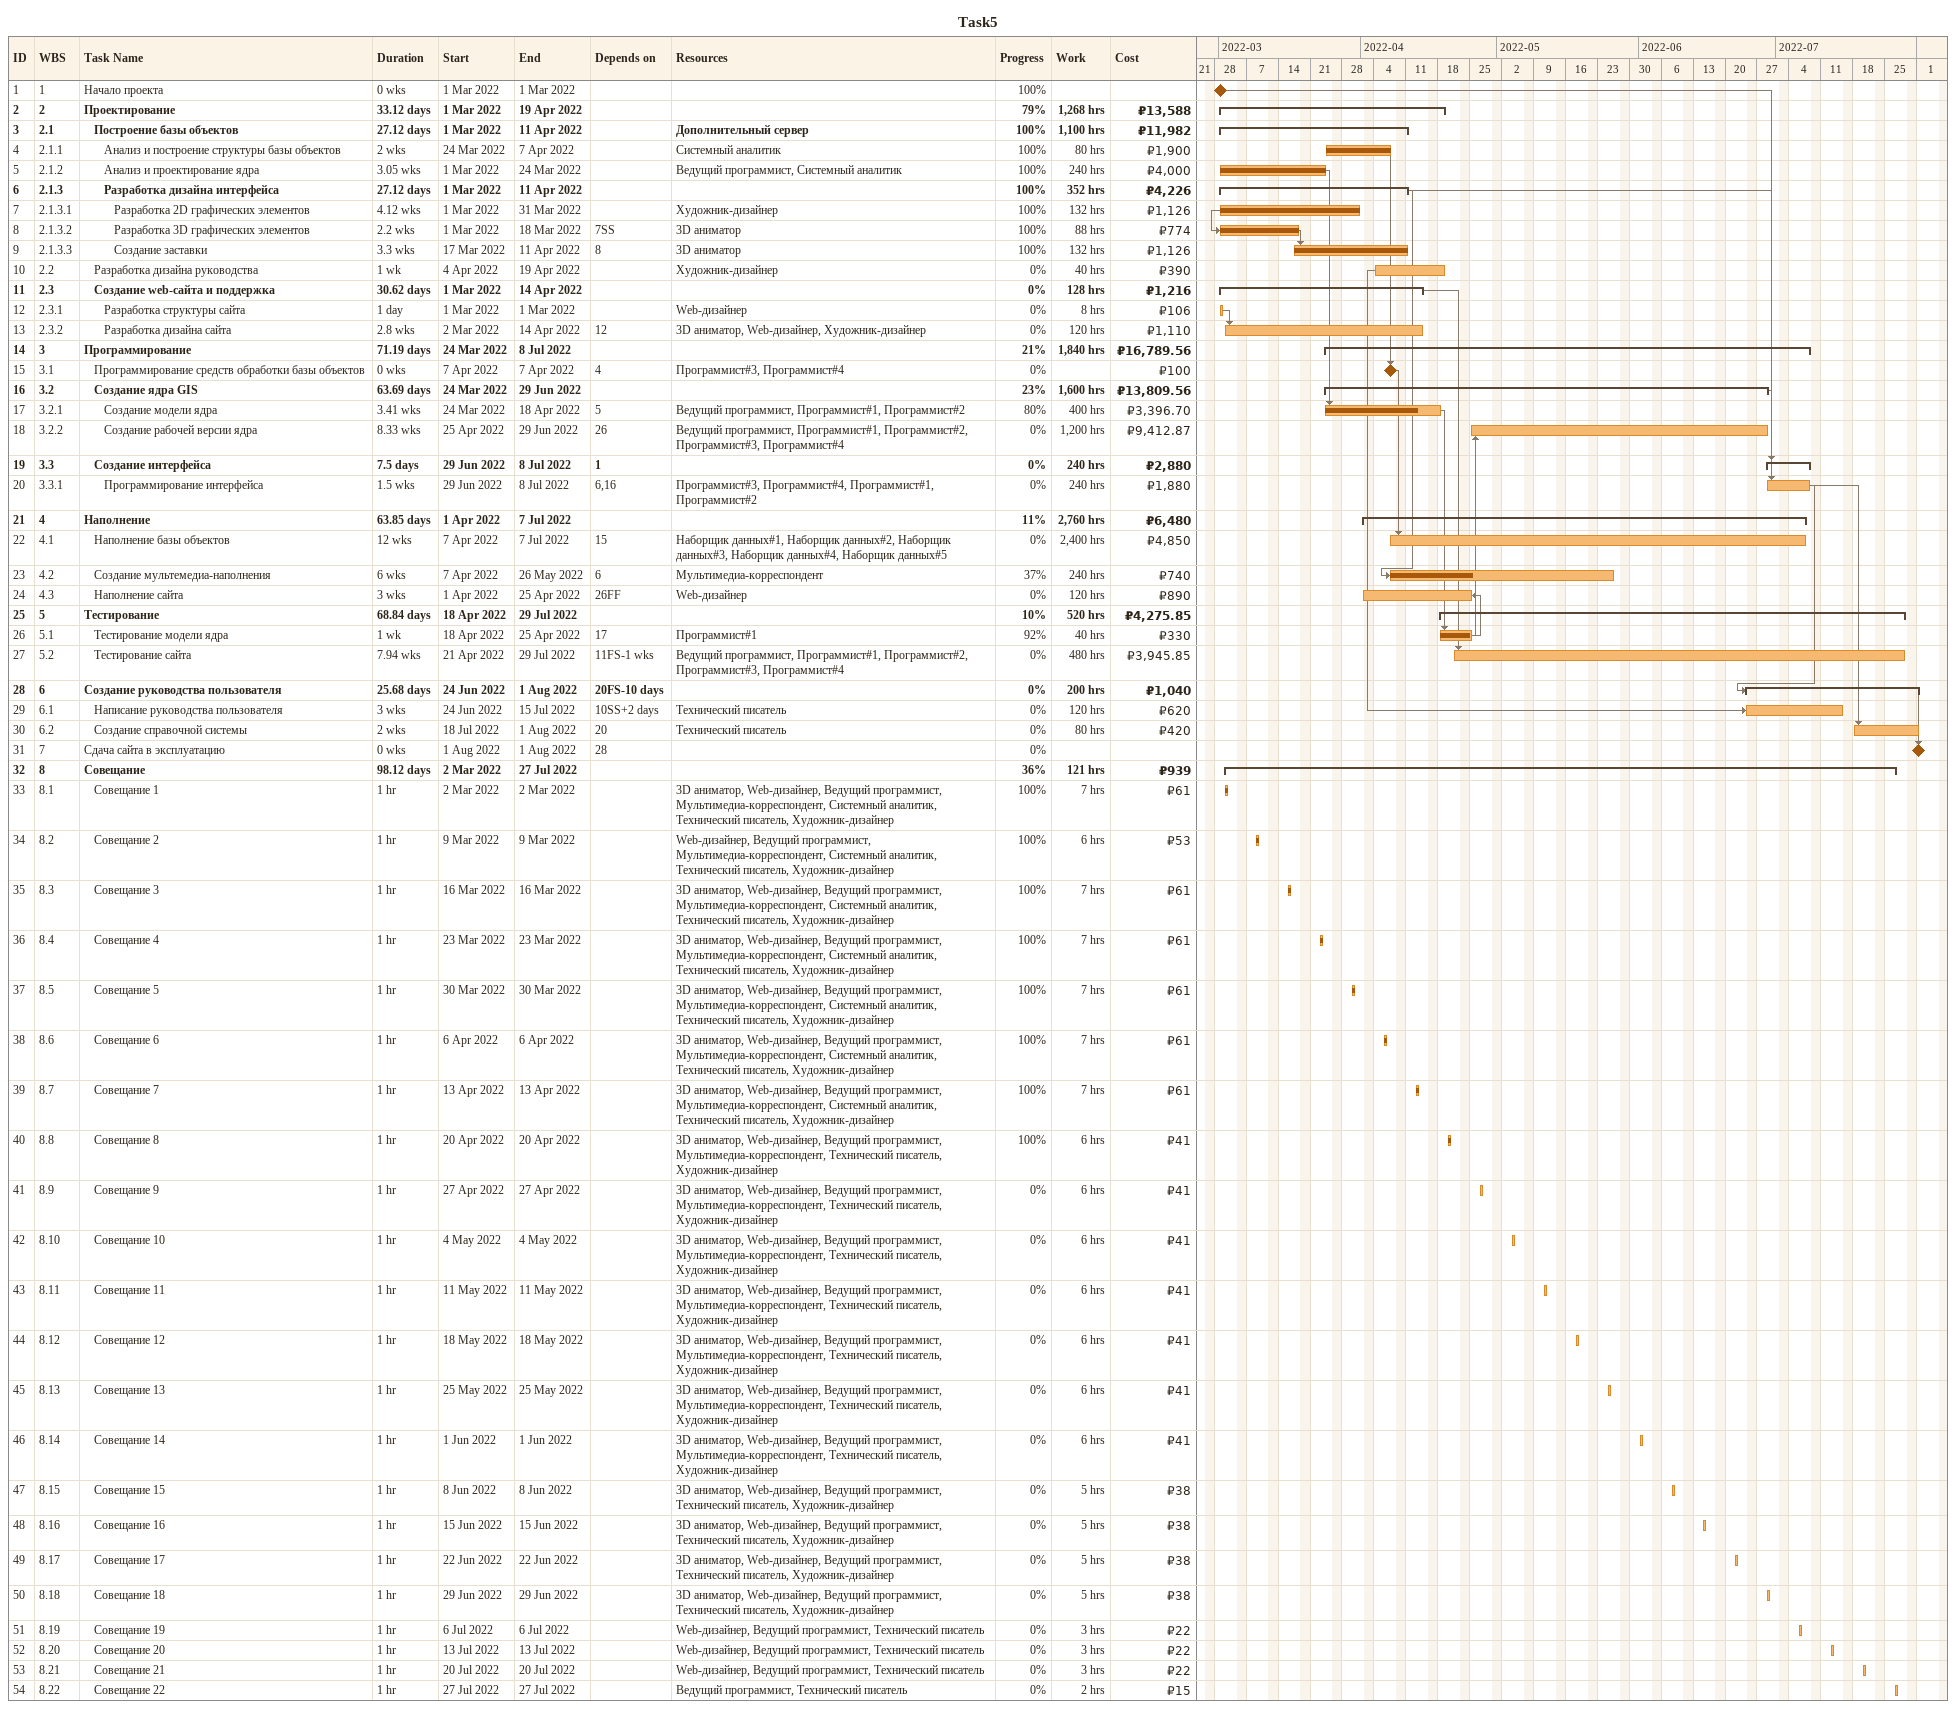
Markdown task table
Task5

| ID | WBS | Task | Duration | Start | Finish | Predecessors | Resources | % complete | Work (h) | Cost (₽) |
|---|---|---|---|---|---|---|---|---|---|---|
| 1 | 1 | Начало проекта | 0w | 2022-03-01 | 2022-03-01 |  |  | 100 |  |  |
| 2 | 2 | **Проектирование** | 33.12d | 2022-03-01 | 2022-04-19 |  |  | 79 | 1268 | 13588 |
| 3 | 2.1 | **Построение базы объектов** | 27.12d | 2022-03-01 | 2022-04-11 |  | Дополнительный сервер | 100 | 1100 | 11982 |
| 4 | 2.1.1 | Анализ и построение структуры базы объектов | 2w | 2022-03-24 | 2022-04-07 |  | Системный аналитик | 100 | 80 | 1900 |
| 5 | 2.1.2 | Анализ и проектирование ядра | 3.05w | 2022-03-01 | 2022-03-24 |  | Ведущий программист, Системный аналитик | 100 | 240 | 4000 |
| 6 | 2.1.3 | **Разработка дизайна интерфейса** | 27.12d | 2022-03-01 | 2022-04-11 |  |  | 100 | 352 | 4226 |
| 7 | 2.1.3.1 | Разработка 2D графических элементов | 4.12w | 2022-03-01 | 2022-03-31 |  | Художник-дизайнер | 100 | 132 | 1126 |
| 8 | 2.1.3.2 | Разработка 3D графических элементов | 2.2w | 2022-03-01 | 2022-03-18 | 7SS | 3D аниматор | 100 | 88 | 774 |
| 9 | 2.1.3.3 | Создание заставки | 3.3w | 2022-03-17 | 2022-04-11 | 8 | 3D аниматор | 100 | 132 | 1126 |
| 10 | 2.2 | Разработка дизайна руководства | 1w | 2022-04-04 | 2022-04-19 |  | Художник-дизайнер | 0 | 40 | 390 |
| 11 | 2.3 | **Создание web-сайта и поддержка** | 30.62d | 2022-03-01 | 2022-04-14 |  |  | 0 | 128 | 1216 |
| 12 | 2.3.1 | Разработка структуры сайта | 1d | 2022-03-01 | 2022-03-01 |  | Web-дизайнер | 0 | 8 | 106 |
| 13 | 2.3.2 | Разработка дизайна сайта | 2.8w | 2022-03-02 | 2022-04-14 | 12 | 3D аниматор, Web-дизайнер, Художник-дизайнер | 0 | 120 | 1110 |
| 14 | 3 | **Программирование** | 71.19d | 2022-03-24 | 2022-07-08 |  |  | 21 | 1840 | 16789.56 |
| 15 | 3.1 | Программирование средств обработки базы объектов | 0w | 2022-04-07 | 2022-04-07 | 4 | Программист#3, Программист#4 | 0 |  | 100 |
| 16 | 3.2 | **Создание ядра GIS** | 63.69d | 2022-03-24 | 2022-06-29 |  |  | 23 | 1600 | 13809.56 |
| 17 | 3.2.1 | Создание модели ядра | 3.41w | 2022-03-24 | 2022-04-18 | 5 | Ведущий программист, Программист#1, Программист#2 | 80 | 400 | 3396.70 |
| 18 | 3.2.2 | Создание рабочей версии ядра | 8.33w | 2022-04-25 | 2022-06-29 | 26 | Ведущий программист, Программист#1, Программист#2, Программист#3, Программист#4 | 0 | 1200 | 9412.87 |
| 19 | 3.3 | **Создание интерфейса** | 7.5d | 2022-06-29 | 2022-07-08 | 1 |  | 0 | 240 | 2880 |
| 20 | 3.3.1 | Программирование интерфейса | 1.5w | 2022-06-29 | 2022-07-08 | 6, 16 | Программист#3, Программист#4, Программист#1, Программист#2 | 0 | 240 | 1880 |
| 21 | 4 | **Наполнение** | 63.85d | 2022-04-01 | 2022-07-07 |  |  | 11 | 2760 | 6480 |
| 22 | 4.1 | Наполнение базы объектов | 12w | 2022-04-07 | 2022-07-07 | 15 | Наборщик данных#1, Наборщик данных#2, Наборщик данных#3, Наборщик данных#4, Наборщик данных#5 | 0 | 2400 | 4850 |
| 23 | 4.2 | Создание мультемедиа-наполнения | 6w | 2022-04-07 | 2022-05-26 | 6 | Мультимедиа-корреспондент | 37 | 240 | 740 |
| 24 | 4.3 | Наполнение сайта | 3w | 2022-04-01 | 2022-04-25 | 26FF | Web-дизайнер | 0 | 120 | 890 |
| 25 | 5 | **Тестирование** | 68.84d | 2022-04-18 | 2022-07-29 |  |  | 10 | 520 | 4275.85 |
| 26 | 5.1 | Тестирование модели ядра | 1w | 2022-04-18 | 2022-04-25 | 17 | Программист#1 | 92 | 40 | 330 |
| 27 | 5.2 | Тестирование сайта | 7.94w | 2022-04-21 | 2022-07-29 | 11FS-1w | Ведущий программист, Программист#1, Программист#2, Программист#3, Программист#4 | 0 | 480 | 3945.85 |
| 28 | 6 | **Создание руководства пользователя** | 25.68d | 2022-06-24 | 2022-08-01 | 20FS-10d |  | 0 | 200 | 1040 |
| 29 | 6.1 | Написание руководства пользователя | 3w | 2022-06-24 | 2022-07-15 | 10SS+2d | Технический писатель | 0 | 120 | 620 |
| 30 | 6.2 | Создание справочной системы | 2w | 2022-07-18 | 2022-08-01 | 20 | Технический писатель | 0 | 80 | 420 |
| 31 | 7 | Сдача сайта в эксплуатацию | 0w | 2022-08-01 | 2022-08-01 | 28 |  | 0 |  |  |
| 32 | 8 | **Совещание** | 98.12d | 2022-03-02 | 2022-07-27 |  |  | 36 | 121 | 939 |
| 33 | 8.1 | Совещание 1 | 1h | 2022-03-02 | 2022-03-02 |  | 3D аниматор, Web-дизайнер, Ведущий программист, Мультимедиа-корреспондент, Системный аналитик, Технический писатель, Художник-дизайнер | 100 | 7 | 61 |
| 34 | 8.2 | Совещание 2 | 1h | 2022-03-09 | 2022-03-09 |  | Web-дизайнер, Ведущий программист, Мультимедиа-корреспондент, Системный аналитик, Технический писатель, Художник-дизайнер | 100 | 6 | 53 |
| 35 | 8.3 | Совещание 3 | 1h | 2022-03-16 | 2022-03-16 |  | 3D аниматор, Web-дизайнер, Ведущий программист, Мультимедиа-корреспондент, Системный аналитик, Технический писатель, Художник-дизайнер | 100 | 7 | 61 |
| 36 | 8.4 | Совещание 4 | 1h | 2022-03-23 | 2022-03-23 |  | 3D аниматор, Web-дизайнер, Ведущий программист, Мультимедиа-корреспондент, Системный аналитик, Технический писатель, Художник-дизайнер | 100 | 7 | 61 |
| 37 | 8.5 | Совещание 5 | 1h | 2022-03-30 | 2022-03-30 |  | 3D аниматор, Web-дизайнер, Ведущий программист, Мультимедиа-корреспондент, Системный аналитик, Технический писатель, Художник-дизайнер | 100 | 7 | 61 |
| 38 | 8.6 | Совещание 6 | 1h | 2022-04-06 | 2022-04-06 |  | 3D аниматор, Web-дизайнер, Ведущий программист, Мультимедиа-корреспондент, Системный аналитик, Технический писатель, Художник-дизайнер | 100 | 7 | 61 |
| 39 | 8.7 | Совещание 7 | 1h | 2022-04-13 | 2022-04-13 |  | 3D аниматор, Web-дизайнер, Ведущий программист, Мультимедиа-корреспондент, Системный аналитик, Технический писатель, Художник-дизайнер | 100 | 7 | 61 |
| 40 | 8.8 | Совещание 8 | 1h | 2022-04-20 | 2022-04-20 |  | 3D аниматор, Web-дизайнер, Ведущий программист, Мультимедиа-корреспондент, Технический писатель, Художник-дизайнер | 100 | 6 | 41 |
| 41 | 8.9 | Совещание 9 | 1h | 2022-04-27 | 2022-04-27 |  | 3D аниматор, Web-дизайнер, Ведущий программист, Мультимедиа-корреспондент, Технический писатель, Художник-дизайнер | 0 | 6 | 41 |
| 42 | 8.10 | Совещание 10 | 1h | 2022-05-04 | 2022-05-04 |  | 3D аниматор, Web-дизайнер, Ведущий программист, Мультимедиа-корреспондент, Технический писатель, Художник-дизайнер | 0 | 6 | 41 |
| 43 | 8.11 | Совещание 11 | 1h | 2022-05-11 | 2022-05-11 |  | 3D аниматор, Web-дизайнер, Ведущий программист, Мультимедиа-корреспондент, Технический писатель, Художник-дизайнер | 0 | 6 | 41 |
| 44 | 8.12 | Совещание 12 | 1h | 2022-05-18 | 2022-05-18 |  | 3D аниматор, Web-дизайнер, Ведущий программист, Мультимедиа-корреспондент, Технический писатель, Художник-дизайнер | 0 | 6 | 41 |
| 45 | 8.13 | Совещание 13 | 1h | 2022-05-25 | 2022-05-25 |  | 3D аниматор, Web-дизайнер, Ведущий программист, Мультимедиа-корреспондент, Технический писатель, Художник-дизайнер | 0 | 6 | 41 |
| 46 | 8.14 | Совещание 14 | 1h | 2022-06-01 | 2022-06-01 |  | 3D аниматор, Web-дизайнер, Ведущий программист, Мультимедиа-корреспондент, Технический писатель, Художник-дизайнер | 0 | 6 | 41 |
| 47 | 8.15 | Совещание 15 | 1h | 2022-06-08 | 2022-06-08 |  | 3D аниматор, Web-дизайнер, Ведущий программист, Технический писатель, Художник-дизайнер | 0 | 5 | 38 |
| 48 | 8.16 | Совещание 16 | 1h | 2022-06-15 | 2022-06-15 |  | 3D аниматор, Web-дизайнер, Ведущий программист, Технический писатель, Художник-дизайнер | 0 | 5 | 38 |
| 49 | 8.17 | Совещание 17 | 1h | 2022-06-22 | 2022-06-22 |  | 3D аниматор, Web-дизайнер, Ведущий программист, Технический писатель, Художник-дизайнер | 0 | 5 | 38 |
| 50 | 8.18 | Совещание 18 | 1h | 2022-06-29 | 2022-06-29 |  | 3D аниматор, Web-дизайнер, Ведущий программист, Технический писатель, Художник-дизайнер | 0 | 5 | 38 |
| 51 | 8.19 | Совещание 19 | 1h | 2022-07-06 | 2022-07-06 |  | Web-дизайнер, Ведущий программист, Технический писатель | 0 | 3 | 22 |
| 52 | 8.20 | Совещание 20 | 1h | 2022-07-13 | 2022-07-13 |  | Web-дизайнер, Ведущий программист, Технический писатель | 0 | 3 | 22 |
| 53 | 8.21 | Совещание 21 | 1h | 2022-07-20 | 2022-07-20 |  | Web-дизайнер, Ведущий программист, Технический писатель | 0 | 3 | 22 |
| 54 | 8.22 | Совещание 22 | 1h | 2022-07-27 | 2022-07-27 |  | Ведущий программист, Технический писатель | 0 | 2 | 15 |
